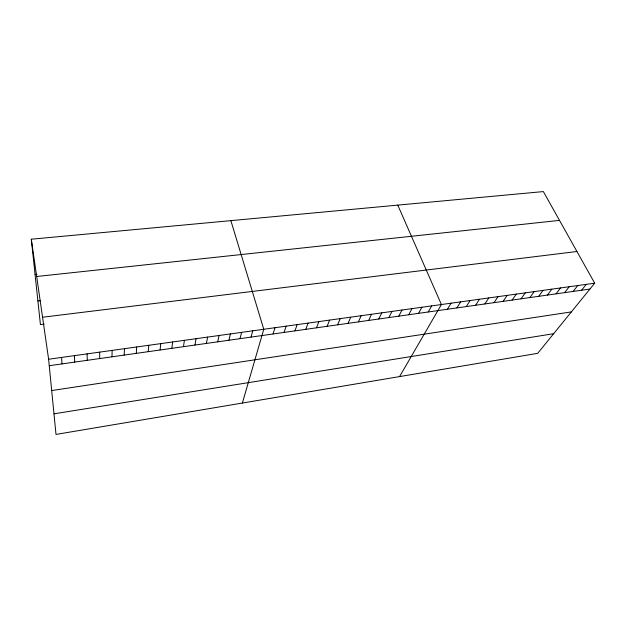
<?xml version="1.0" encoding="UTF-8"?>
<svg xmlns="http://www.w3.org/2000/svg" width="626" height="626" viewBox="0 0 626 626"><rect width="100%" height="100%" fill="white"/><g stroke="black" fill="none" stroke-linecap="round" stroke-linejoin="round"><path stroke-width="0.94" d="M111.999 356.812L112.132 350.396M124.191 355.083L124.472 348.674M136.265 353.369L136.687 346.976M148.229 351.671L148.792 345.286M160.084 349.997L160.78 343.619M171.821 348.33L172.659 341.96M183.457 346.679L184.42 340.325M194.976 345.043L196.071 338.705M206.4 343.431L207.621 337.093M217.715 341.827L219.053 335.505M228.92 340.239L230.391 333.924M240.032 338.658L241.62 332.359M251.042 337.101L252.748 330.81M242.379 403.05L263.773 329.276L230.877 220.642M273.061 333.979L274.994 327.711M284.071 332.422L286.121 326.162M294.979 330.872L297.139 324.628M305.785 329.339L308.062 323.11M316.498 327.821L318.877 321.6M327.108 326.318L329.597 320.105M337.633 324.824L340.223 318.626M348.056 323.345L350.756 317.163M358.393 321.881L361.186 315.707M368.636 320.426L371.523 314.268M378.785 318.994L381.774 312.844M388.856 317.562L391.931 311.427M398.825 316.146L402.002 310.026M408.715 314.745L411.986 308.634M418.52 313.36L421.877 307.256M428.239 311.983L431.682 305.887M399.568 376.594L441.408 304.533L397.776 205.117M447.433 309.26L451.049 303.195M456.91 307.914L460.603 301.865M466.3 306.584L470.079 300.543M475.611 305.261L479.469 299.236M484.853 303.954L488.789 297.937M494.008 302.655L498.022 296.654M503.093 301.372L507.177 295.378M512.099 300.089L516.262 294.11M521.028 298.829L525.269 292.858M529.893 297.569L534.197 291.614M538.681 296.325L543.055 290.378M547.398 295.089L551.842 289.157M556.037 293.86L560.552 287.944M564.613 292.647L569.19 286.739M573.119 291.442L577.767 285.542M581.562 290.245L586.265 284.36M594.7 283.187L537.703 353.338L56.004 434.421L48.617 359.238L31.3 239.202L543.36 191.579L594.7 283.187L48.617 359.238M53.977 413.825L553.658 333.697M51.692 390.561L571.366 311.904M49.251 365.709L589.927 289.055M44.172 324.096L40.416 324.565L31.3 239.202M42.552 317.241L576.945 251.503M37.896 300.973L40.588 300.66M35.072 274.517L36.95 274.313M36.676 276.496L559.511 220.391M61.567 357.438L62.044 363.894M74.392 355.646L74.713 362.094M87.1 353.878L87.264 360.318M99.675 352.125L99.691 358.557"/></g></svg>
